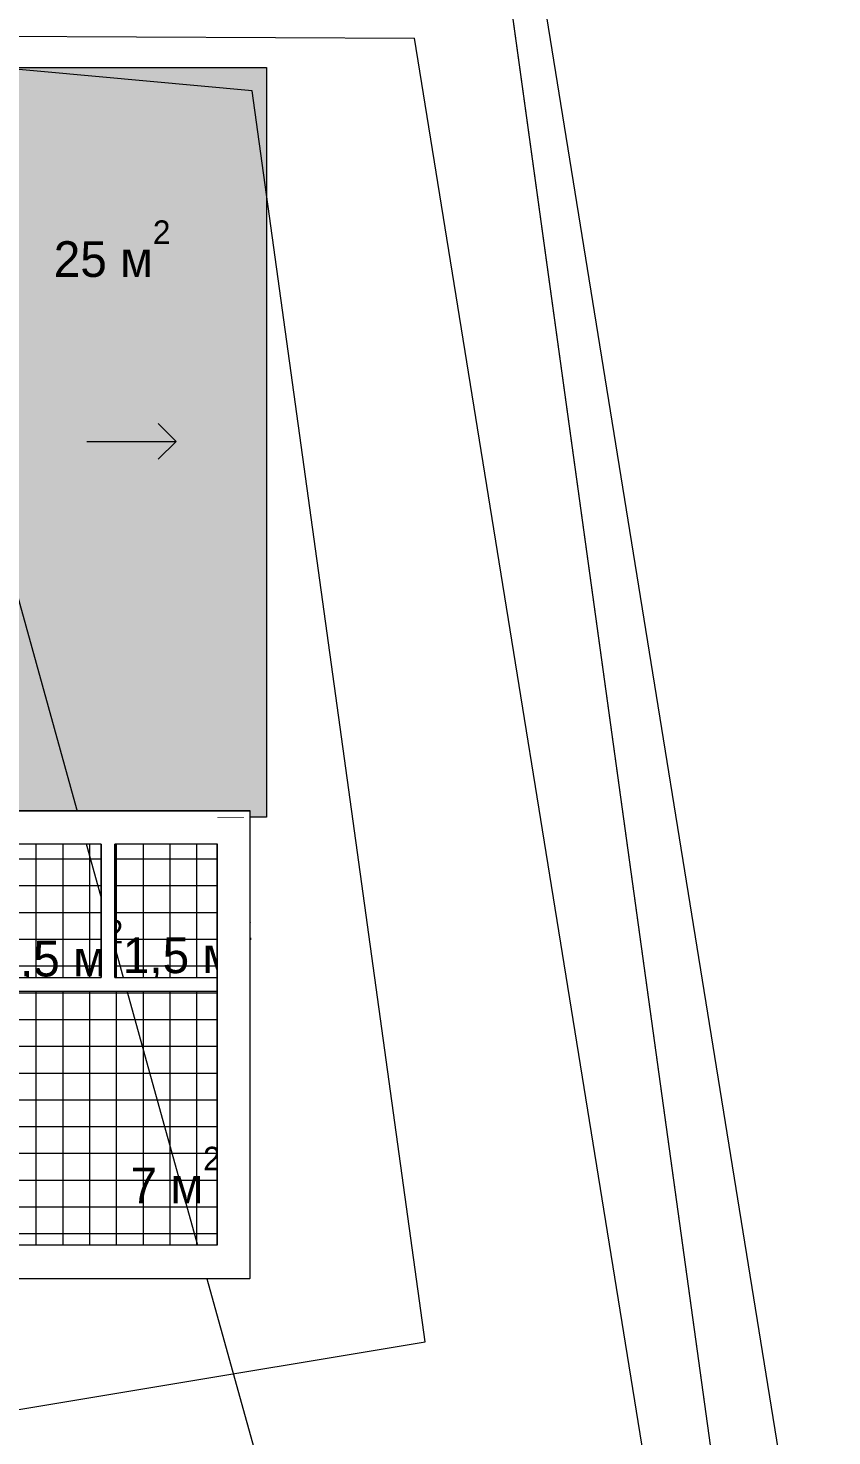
# Model space of a CAD drawing. Header units: millimetres. Extents: x -20794 to 71174, y -103753 to 30644.
# Drawn here: x 35909 to 44915, y -4666 to 11110 of the extents above; entities that cross this region are included whole.
import ezdxf

# ---------------------------------------------------------------- set-up
doc = ezdxf.new("R2010")
doc.units = ezdxf.units.MM
doc.header["$MEASUREMENT"] = 0
doc.set_wipeout_variables(frame=1)
doc.linetypes.add('Wipeout_Contour', pattern=[1000, 0, -1000])
for name, color, linetype, lineweight in [('2D - Общий_Ном._пера__1', 7, 'Continuous', 13), ('Конструктив - Стены Несущие_Ном._пера__1', 7, 'Continuous', 13), ('Местность - Рельеф_Ном._пера__1', 7, 'Continuous', 13)]:
    doc.layers.add(name, color=color, linetype=linetype, lineweight=lineweight)
doc.layers.add('2D - Общий_Ном._пера__102', color=7, linetype='Continuous', lineweight=5, true_color=0xcccccc)
doc.layers.add('2D - Общий_Ном._пера__105', color=7, linetype='Continuous', lineweight=0, true_color=0x7ac58e)
doc.layers.add('Конструктив - Стены Несущие', color=7, linetype='Continuous')
doc.styles.add('РЎР“Р•РќР•Р\xa0Р\x98Р\xa0_РЎРўР\x98Р›Р¬_1', font='mipgost.ttf')
doc.linetypes.add('Зигзаг', pattern='A,0,[1,Р”Р’Р“ Р“РѕР»СѓР±РёРЅРєР° РґР»СЏ РіРµРѕР»РѕРіРѕРІ1.Shx,S=4.479718,R=0,X=0,Y=-0.141111],-564.444447,0', length=564.444447)
pattern_1 = [(0, (0, 0), (0, 300), []), (90, (0, 0), (-300, 0), [])]

msp = doc.modelspace()

# ---------------------------------------------------------------- hatches: boundary and pattern name
at = {"layer": '2D - Общий_Ном._пера__102', "linetype": 'Continuous', "lineweight": 5, "true_color": 0xcccccc}
h = msp.add_hatch(dxfattribs=at)
h.set_pattern_fill('СЕТКА_300X300', color=254, style=0, pattern_type=2)
h.set_pattern_definition(pattern_1)
h.paths.add_polyline_path([(35579, 1968), (35579, 468), (36729, 468), (36729, 1968)])
h = msp.add_hatch(dxfattribs=at)
h.set_pattern_fill('СЕТКА_300X300', color=254, style=0, pattern_type=2)
h.set_pattern_definition(pattern_1)
h.paths.add_polyline_path([(38029, 468), (38029, 1968), (36879, 1968), (36879, 468)])
h = msp.add_hatch(dxfattribs=at)
h.set_pattern_fill('СЕТКА_300X300', color=254, style=0, pattern_type=2)
h.set_pattern_definition(pattern_1)
h.paths.add_polyline_path([(38028, -2531), (38028, 318), (35578, 318), (35578, -2531)])
at = {"layer": '2D - Общий_Ном._пера__105', "linetype": 'Continuous', "lineweight": 0, "true_color": 0x1e3123}
msp.add_hatch(color=250, dxfattribs=at).paths.add_polyline_path([(35579, 2268), (35579, 10668), (38579, 10668), (38579, 2268)])

# ---------------------------------------------------------------- linework, layer by layer
at = {"layer": '2D - Общий_Ном._пера__1', "color": 7, "linetype": 'Continuous', "lineweight": 13}
for p, q in [((37566, 6478), (37366, 6678)), ((36566, 6478), (37566, 6478)), ((37566, 6478), (37366, 6278))]:
    msp.add_line(p, q, dxfattribs=at)
at = {"layer": '2D - Общий_Ном._пера__1', "color": 7, "linetype": 'Continuous', "lineweight": 13, "flags": 128}
for points in [[(35579, 2268), (35579, 10668), (38579, 10668), (38579, 2268)], [(35579, 1968), (35579, 468), (36729, 468), (36729, 1968)], [(38029, 468), (38029, 1968), (36879, 1968), (36879, 468)], [(38028, -2531), (38028, 318), (35578, 318), (35578, -2531)]]:
    msp.add_lwpolyline(points, close=True, dxfattribs=at)
at = {"layer": 'Местность - Рельеф_Ном._пера__1', "color": 7, "linetype": 'Continuous', "lineweight": 13}
for p, q in [((40786, 15212), (43731, -6081)), ((34049, 11029), (40239, 10996)), ((43021, -6211), (40239, 10996)), ((34231, 10372), (37336, -838)), ((37336, -838), (39019, -6878))]:
    msp.add_line(p, q, dxfattribs=at)
at = {"layer": 'Местность - Рельеф_Ном._пера__1', "color": 7, "linetype": 'Continuous', "lineweight": 13, "flags": 128}
msp.add_lwpolyline([(60585, -54982), (54097, -19639), (50907, -4341), (47906, -5102), (45451, -5764), (44510, -6018), (44497, -5940), (41720, 11235), (39857, 22762), (39154, 29604), (27977, 29798), (19148, 29951), (9528, 30118), (-9, 30283), (-8586, 30432), (-17456, 30586), (-20794, 30644), (-17657, 9737), (789, -103753)], dxfattribs=at)

# ---------------------------------------------------------------- texts
at = {"layer": '2D - Общий_Ном._пера__1', "color": 7, "lineweight": 13, "char_height": 400, "attachment_point": 7, "style": 'РЎР“Р•РќР•Р\xa0Р\x98Р\xa0_РЎРўР\x98Р›Р¬_1'}
for s, insert in [('{\\fMipgost|b0|i0|c0|p0;25 м{\\H0.66x;\\S2^  ;}}', (36196, 8316)), ('{\\fMipgost|b0|i0|c0|p0;1,5 м{\\H0.66x;\\S2^  ;}}', (35520, 408)), ('{\\fMipgost|b0|i0|c0|p0;1,5 м{\\H0.66x;\\S2^  ;}}', (36970, 445)), ('{\\fMipgost|b0|i0|c0|p0;7 м{\\H0.66x;\\S2^  ;}}', (37057, -2060))]:
    msp.add_mtext(s, dxfattribs=dict(at, insert=insert))

# ---------------------------------------------------------------- next in the draw order: wipeouts: each hides what was drawn before it
at = {"color": 254, "linetype": 'Wipeout_Contour', "lineweight": 0, "ltscale": 115399.078839}
msp.add_wipeout([(38393, 2333), (38398, 2338), (38393, 2338)], dxfattribs=at).dxf.layer = 'Конструктив - Стены Несущие'
at = {"color": 254, "linetype": 'Wipeout_Contour', "lineweight": 0, "ltscale": 147329.060704}
msp.add_wipeout([(36729, 1968), (36729, 468), (36879, 468), (36879, 1968)], dxfattribs=at).dxf.layer = 'Конструктив - Стены Несущие'
at = {"color": 254, "linetype": 'Wipeout_Contour', "lineweight": 0, "ltscale": 115513.986461}
msp.add_wipeout([(38393, -2896), (38393, -2901), (38398, -2901)], dxfattribs=at).dxf.layer = 'Конструктив - Стены Несущие'

# ---------------------------------------------------------------- next in the draw order: linework, layer by layer
at = {"layer": 'Конструктив - Стены Несущие_Ном._пера__1', "color": 7, "linetype": 'Continuous', "lineweight": 13, "flags": 128}
for points in [[(36729, 1968), (36729, 468)], [(36879, 468), (36879, 1968)]]:
    msp.add_lwpolyline(points, dxfattribs=at)

# ---------------------------------------------------------------- next in the draw order: wipeouts: each hides what was drawn before it
at = {"color": 254, "linetype": 'Wipeout_Contour', "lineweight": 0, "ltscale": 115385.253016}
msp.add_wipeout([(38389, 2329), (38393, 2333), (38389, 2333)], dxfattribs=at).dxf.layer = 'Конструктив - Стены Несущие'
at = {"color": 254, "linetype": 'Wipeout_Contour', "lineweight": 0, "ltscale": 115499.969671}
msp.add_wipeout([(38389, -2892), (38389, -2896), (38393, -2896)], dxfattribs=at).dxf.layer = 'Конструктив - Стены Несущие'

# ---------------------------------------------------------------- next in the draw order: wipeouts: each hides what was drawn before it
at = {"color": 254, "linetype": 'Wipeout_Contour', "lineweight": 0, "ltscale": 115374.604821}
msp.add_wipeout([(38386, 2326), (38389, 2329), (38386, 2329)], dxfattribs=at).dxf.layer = 'Конструктив - Стены Несущие'
at = {"color": 254, "linetype": 'Wipeout_Contour', "lineweight": 0, "ltscale": 115489.171186}
msp.add_wipeout([(38386, -2889), (38386, -2892), (38389, -2892)], dxfattribs=at).dxf.layer = 'Конструктив - Стены Несущие'

# ---------------------------------------------------------------- next in the draw order: wipeouts: each hides what was drawn before it
at = {"color": 254, "linetype": 'Wipeout_Contour', "lineweight": 0, "ltscale": 115363.019946}
msp.add_wipeout([(38382, 2322), (38386, 2326), (38382, 2326)], dxfattribs=at).dxf.layer = 'Конструктив - Стены Несущие'
at = {"color": 254, "linetype": 'Wipeout_Contour', "lineweight": 0, "ltscale": 115477.45155}
msp.add_wipeout([(38382, -2885), (38382, -2889), (38386, -2889)], dxfattribs=at).dxf.layer = 'Конструктив - Стены Несущие'

# ---------------------------------------------------------------- next in the draw order: wipeouts: each hides what was drawn before it
at = {"color": 254, "linetype": 'Wipeout_Contour', "lineweight": 0, "ltscale": 115255.734489}
msp.add_wipeout([(38332, 2272), (38382, 2322), (38332, 2322)], dxfattribs=at).dxf.layer = 'Конструктив - Стены Несущие'
at = {"color": 254, "linetype": 'Wipeout_Contour', "lineweight": 0, "ltscale": 115369.423279}
msp.add_wipeout([(38332, -2835), (38332, -2885), (38382, -2885)], dxfattribs=at).dxf.layer = 'Конструктив - Стены Несущие'

# ---------------------------------------------------------------- next in the draw order: wipeouts: each hides what was drawn before it
at = {"color": 254, "linetype": 'Wipeout_Contour', "lineweight": 0, "ltscale": 115191.620819}
msp.add_wipeout([(38328, 2272), (38328, 2268), (38332, 2272)], dxfattribs=at).dxf.layer = 'Конструктив - Стены Несущие'
at = {"color": 254, "linetype": 'Wipeout_Contour', "lineweight": 0, "ltscale": 115303.849628}
msp.add_wipeout([(38328, -2831), (38328, -2835), (38332, -2835)], dxfattribs=at).dxf.layer = 'Конструктив - Стены Несущие'

# ---------------------------------------------------------------- next in the draw order: wipeouts: each hides what was drawn before it
at = {"color": 254, "linetype": 'Wipeout_Contour', "lineweight": 0, "ltscale": 115517.523397}
msp.add_wipeout([(38393, -2896), (38398, -2901), (38398, -2896)], dxfattribs=at).dxf.layer = 'Конструктив - Стены Несущие'

# ---------------------------------------------------------------- next in the draw order: wipeouts: each hides what was drawn before it
at = {"color": 254, "linetype": 'Wipeout_Contour', "lineweight": 0, "ltscale": 153943.752932}
msp.add_wipeout([(38393, 2333), (38393, -2896), (38398, -2896), (38398, 2333)], dxfattribs=at).dxf.layer = 'Конструктив - Стены Несущие'

# ---------------------------------------------------------------- next in the draw order: wipeouts: each hides what was drawn before it
at = {"color": 254, "linetype": 'Wipeout_Contour', "lineweight": 0, "ltscale": 115402.707108}
msp.add_wipeout([(38393, 2333), (38398, 2333), (38398, 2338)], dxfattribs=at).dxf.layer = 'Конструктив - Стены Несущие'
at = {"color": 254, "linetype": 'Wipeout_Contour', "lineweight": 0, "ltscale": 115502.585293}
msp.add_wipeout([(38389, -2892), (38393, -2896), (38393, -2892)], dxfattribs=at).dxf.layer = 'Конструктив - Стены Несущие'

# ---------------------------------------------------------------- next in the draw order: wipeouts: each hides what was drawn before it
at = {"color": 254, "linetype": 'Wipeout_Contour', "lineweight": 0, "ltscale": 153924.708661}
msp.add_wipeout([(38389, 2329), (38389, -2892), (38393, -2892), (38393, 2329)], dxfattribs=at).dxf.layer = 'Конструктив - Стены Несущие'

# ---------------------------------------------------------------- next in the draw order: wipeouts: each hides what was drawn before it
at = {"color": 254, "linetype": 'Wipeout_Contour', "lineweight": 0, "ltscale": 115387.944422}
msp.add_wipeout([(38389, 2329), (38393, 2329), (38393, 2333)], dxfattribs=at).dxf.layer = 'Конструктив - Стены Несущие'
at = {"color": 254, "linetype": 'Wipeout_Contour', "lineweight": 0, "ltscale": 115490.865162}
msp.add_wipeout([(38386, -2889), (38389, -2892), (38389, -2889)], dxfattribs=at).dxf.layer = 'Конструктив - Стены Несущие'

# ---------------------------------------------------------------- next in the draw order: wipeouts: each hides what was drawn before it
at = {"color": 254, "linetype": 'Wipeout_Contour', "lineweight": 0, "ltscale": 153909.927547}
msp.add_wipeout([(38386, 2326), (38386, -2889), (38389, -2889), (38389, 2326)], dxfattribs=at).dxf.layer = 'Конструктив - Стены Несущие'

# ---------------------------------------------------------------- next in the draw order: wipeouts: each hides what was drawn before it
at = {"color": 254, "linetype": 'Wipeout_Contour', "lineweight": 0, "ltscale": 115376.359033}
msp.add_wipeout([(38386, 2326), (38389, 2326), (38389, 2329)], dxfattribs=at).dxf.layer = 'Конструктив - Стены Несущие'
at = {"color": 254, "linetype": 'Wipeout_Contour', "lineweight": 0, "ltscale": 115480.068045}
msp.add_wipeout([(38382, -2885), (38386, -2889), (38386, -2885)], dxfattribs=at).dxf.layer = 'Конструктив - Стены Несущие'

# ---------------------------------------------------------------- next in the draw order: wipeouts: each hides what was drawn before it
at = {"color": 254, "linetype": 'Wipeout_Contour', "lineweight": 0, "ltscale": 153894.876467}
msp.add_wipeout([(38382, 2322), (38382, -2885), (38386, -2885), (38386, 2322)], dxfattribs=at).dxf.layer = 'Конструктив - Стены Несущие'

# ---------------------------------------------------------------- next in the draw order: wipeouts: each hides what was drawn before it
at = {"color": 254, "linetype": 'Wipeout_Contour', "lineweight": 0, "ltscale": 115365.712235}
msp.add_wipeout([(38382, 2322), (38386, 2322), (38386, 2326)], dxfattribs=at).dxf.layer = 'Конструктив - Стены Несущие'
at = {"color": 254, "linetype": 'Wipeout_Contour', "lineweight": 0, "ltscale": 115414.494969}
msp.add_wipeout([(38332, -2835), (38382, -2885), (38382, -2835)], dxfattribs=at).dxf.layer = 'Конструктив - Стены Несущие'

# ---------------------------------------------------------------- next in the draw order: wipeouts: each hides what was drawn before it
at = {"color": 254, "linetype": 'Wipeout_Contour', "lineweight": 0, "ltscale": 153773.712024}
msp.add_wipeout([(38332, 2272), (38332, -2835), (38382, -2835), (38382, 2272)], dxfattribs=at).dxf.layer = 'Конструктив - Стены Несущие'

# ---------------------------------------------------------------- next in the draw order: wipeouts: each hides what was drawn before it
at = {"color": 254, "linetype": 'Wipeout_Contour', "lineweight": 0, "ltscale": 115301.59767}
msp.add_wipeout([(38332, 2272), (38382, 2272), (38382, 2322)], dxfattribs=at).dxf.layer = 'Конструктив - Стены Несущие'
at = {"color": 254, "linetype": 'Wipeout_Contour', "lineweight": 0, "ltscale": 115306.472872}
msp.add_wipeout([(38328, -2831), (38332, -2835), (38332, -2831)], dxfattribs=at).dxf.layer = 'Конструктив - Стены Несущие'

# ---------------------------------------------------------------- next in the draw order: wipeouts: each hides what was drawn before it
at = {"color": 254, "linetype": 'Wipeout_Contour', "lineweight": 0, "ltscale": 153664.890706}
msp.add_wipeout([(38328, 2268), (38328, -2831), (38332, -2831), (38332, 2268)], dxfattribs=at).dxf.layer = 'Конструктив - Стены Несущие'

# ---------------------------------------------------------------- next in the draw order: linework, layer by layer
at = {"layer": 'Конструктив - Стены Несущие_Ном._пера__1', "color": 7, "linetype": 'Continuous', "lineweight": 13, "flags": 128}
msp.add_lwpolyline([(38398, -2901), (38393, -2901)], dxfattribs=at)

# ---------------------------------------------------------------- next in the draw order: wipeouts: each hides what was drawn before it
at = {"color": 254, "linetype": 'Wipeout_Contour', "lineweight": 0, "ltscale": 115194.319927}
msp.add_wipeout([(38328, 2268), (38332, 2268), (38332, 2272)], dxfattribs=at).dxf.layer = 'Конструктив - Стены Несущие'
at = {"color": 254, "linetype": 'Wipeout_Contour', "lineweight": 0, "ltscale": 152982.980656}
msp.add_wipeout([(38028, 1968), (38028, -2531), (38328, -2531), (38328, 1968)], dxfattribs=at).dxf.layer = 'Конструктив - Стены Несущие'

# ---------------------------------------------------------------- next in the draw order: linework, layer by layer
at = {"layer": 'Конструктив - Стены Несущие_Ном._пера__1', "color": 7, "linetype": 'Continuous', "lineweight": 13, "flags": 128}
for points in [[(38398, 2338), (38393, 2338)], [(38398, -2901), (38398, 2338)], [(38028, 1968), (38028, -2531)]]:
    msp.add_lwpolyline(points, dxfattribs=at)

# ---------------------------------------------------------------- next in the draw order: wipeouts: each hides what was drawn before it
at = {"color": 254, "linetype": 'Wipeout_Contour', "lineweight": 0, "ltscale": 148239.401777}
msp.add_wipeout([(38393, 2338), (35579, 2338), (35579, 2333), (38393, 2333)], dxfattribs=at).dxf.layer = 'Конструктив - Стены Несущие'
at = {"color": 254, "linetype": 'Wipeout_Contour', "lineweight": 0, "ltscale": 147222.945763}
msp.add_wipeout([(38028, 468), (35579, 468), (35579, 318), (38028, 318)], dxfattribs=at).dxf.layer = 'Конструктив - Стены Несущие'
at = {"color": 254, "linetype": 'Wipeout_Contour', "lineweight": 0, "ltscale": 148538.13691}
msp.add_wipeout([(38393, -2896), (35649, -2896), (35649, -2901), (38393, -2901)], dxfattribs=at).dxf.layer = 'Конструктив - Стены Несущие'

# ---------------------------------------------------------------- next in the draw order: linework, layer by layer
at = {"layer": 'Конструктив - Стены Несущие_Ном._пера__1', "color": 7, "linetype": 'Continuous', "lineweight": 13, "flags": 128}
for points in [[(36729, 468), (35579, 468)], [(35579, 318), (38028, 318)], [(38028, 468), (36879, 468)], [(38028, 318), (38028, 468)]]:
    msp.add_lwpolyline(points, dxfattribs=at)

# ---------------------------------------------------------------- next in the draw order: wipeouts: each hides what was drawn before it
at = {"color": 254, "linetype": 'Wipeout_Contour', "lineweight": 0, "ltscale": 148230.281292}
msp.add_wipeout([(38389, 2333), (35579, 2333), (35579, 2329), (38389, 2329)], dxfattribs=at).dxf.layer = 'Конструктив - Стены Несущие'
at = {"color": 254, "linetype": 'Wipeout_Contour', "lineweight": 0, "ltscale": 148518.786238}
msp.add_wipeout([(38389, -2892), (35644, -2892), (35644, -2896), (38389, -2896)], dxfattribs=at).dxf.layer = 'Конструктив - Стены Несущие'

# ---------------------------------------------------------------- next in the draw order: wipeouts: each hides what was drawn before it
at = {"color": 254, "linetype": 'Wipeout_Contour', "lineweight": 0, "ltscale": 148223.410828}
msp.add_wipeout([(38386, 2329), (35579, 2329), (35579, 2326), (38386, 2326)], dxfattribs=at).dxf.layer = 'Конструктив - Стены Несущие'
at = {"color": 254, "linetype": 'Wipeout_Contour', "lineweight": 0, "ltscale": 148503.737094}
msp.add_wipeout([(38386, -2889), (35640, -2889), (35640, -2892), (38386, -2892)], dxfattribs=at).dxf.layer = 'Конструктив - Стены Несущие'

# ---------------------------------------------------------------- next in the draw order: wipeouts: each hides what was drawn before it
at = {"color": 254, "linetype": 'Wipeout_Contour', "lineweight": 0, "ltscale": 148214.545462}
msp.add_wipeout([(38382, 2326), (35579, 2326), (35579, 2322), (38382, 2322)], dxfattribs=at).dxf.layer = 'Конструктив - Стены Несущие'
at = {"color": 254, "linetype": 'Wipeout_Contour', "lineweight": 0, "ltscale": 148488.688352}
msp.add_wipeout([(38382, -2885), (35637, -2885), (35637, -2889), (38382, -2889)], dxfattribs=at).dxf.layer = 'Конструктив - Стены Несущие'

# ---------------------------------------------------------------- next in the draw order: wipeouts: each hides what was drawn before it
at = {"color": 254, "linetype": 'Wipeout_Contour', "lineweight": 0, "ltscale": 148108.01252}
msp.add_wipeout([(38332, 2322), (35579, 2322), (35579, 2272), (38332, 2272)], dxfattribs=at).dxf.layer = 'Конструктив - Стены Несущие'
at = {"color": 254, "linetype": 'Wipeout_Contour', "lineweight": 0, "ltscale": 148372.651548}
msp.add_wipeout([(38332, -2835), (35633, -2835), (35633, -2885), (38332, -2885)], dxfattribs=at).dxf.layer = 'Конструктив - Стены Несущие'

# ---------------------------------------------------------------- next in the draw order: wipeouts: each hides what was drawn before it
at = {"color": 254, "linetype": 'Wipeout_Contour', "lineweight": 0, "ltscale": 148093.322189}
msp.add_wipeout([(35579, 2272), (35579, 2268), (38328, 2268), (38328, 2272)], dxfattribs=at).dxf.layer = 'Конструктив - Стены Несущие'
at = {"color": 254, "linetype": 'Wipeout_Contour', "lineweight": 0, "ltscale": 148256.654933}
msp.add_wipeout([(38328, -2831), (35583, -2831), (35583, -2835), (38328, -2835)], dxfattribs=at).dxf.layer = 'Конструктив - Стены Несущие'

# ---------------------------------------------------------------- next in the draw order: wipeouts: each hides what was drawn before it
at = {"color": 254, "linetype": 'Wipeout_Contour', "lineweight": 0, "ltscale": 147459.371104}
msp.add_wipeout([(38028, 2268), (35579, 2268), (35579, 1968), (38028, 1968)], dxfattribs=at).dxf.layer = 'Конструктив - Стены Несущие'
at = {"color": 254, "linetype": 'Wipeout_Contour', "lineweight": 0, "ltscale": 147606.065031}
msp.add_wipeout([(38028, -2531), (35579, -2531), (35579, -2831), (38028, -2831)], dxfattribs=at).dxf.layer = 'Конструктив - Стены Несущие'

# ---------------------------------------------------------------- next in the draw order: linework, layer by layer
at = {"layer": '2D - Общий_Ном._пера__1', "color": 7, "linetype": 'Continuous', "lineweight": 13}
msp.add_lwpolyline([(-4905, 2291), (-7500, 9226), (-5564, 14372), (318, 18305), (13912, 17674), (40786, 15212), (43733, -6093), (27149, -8854), (10067, -8139), (1640, -3518)], close=True, dxfattribs=at)
at = {"layer": '2D - Общий_Ном._пера__1', "color": 7, "linetype": 'Зигзаг', "lineweight": 13}
msp.add_lwpolyline([(-734, 13995), (-3097, 12414), (-4298, 9223), (-2358, 4040), (3377, -1050), (10892, -5171), (26961, -5844), (40359, -3613), (38420, 10408)], close=True, dxfattribs=at)
at = {"layer": 'Конструктив - Стены Несущие_Ном._пера__1', "color": 7, "linetype": 'Continuous', "lineweight": 13, "flags": 128}
for points in [[(38393, 2338), (35579, 2338)], [(35579, 1968), (36729, 1968)], [(36879, 1968), (38028, 1968)], [(38028, -2531), (35579, -2531)], [(35649, -2901), (38393, -2901)]]:
    msp.add_lwpolyline(points, dxfattribs=at)

doc.saveas('drawing.dxf')
